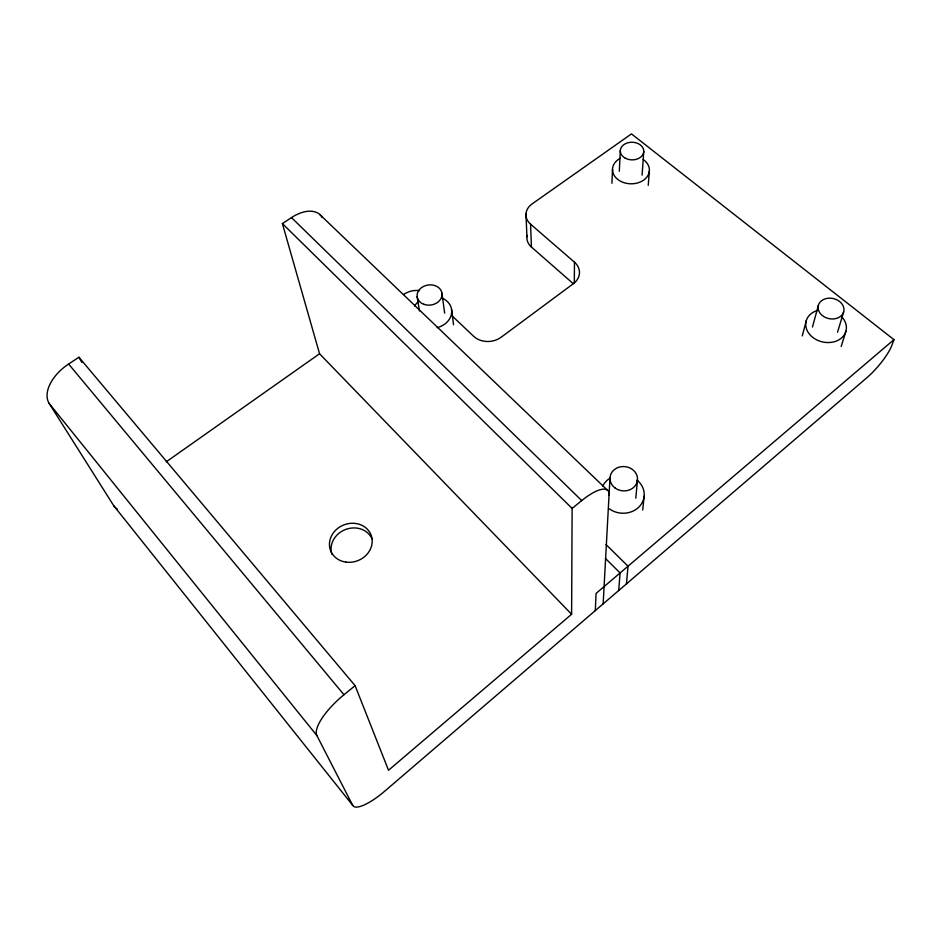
<?xml version="1.0" encoding="UTF-8"?>
<svg xmlns="http://www.w3.org/2000/svg" width="941" height="941" viewBox="0 0 941 941"><rect width="100%" height="100%" fill="white"/><g stroke="black" fill="none" stroke-linecap="round" stroke-linejoin="round"><path stroke-width="1.41" d="M573.222 283.664L531.43 247.048L530.571 224.181A18.432 14.35 -1.9 0 1 532.112 203.915L631.458 133.893L893.95 339.654L891.927 345.171A30.3 7.434 -49.2 0 1 866.685 377.882L384.728 791.169A36.593 10.21 -42 0 1 352.687 805.331L113.72 505.693L49.191 403.466A36.393 21.596 -35.5 0 1 68.622 364.026L78.938 357.239L355.098 685.66L388.515 770.256L571.61 614.261L572.128 508.434L282.382 223.57L291.475 217.594A33.041 19.585 -44.8 0 1 322.269 217.547M574.328 283.229L574.457 262.174L530.571 224.181M611.921 183.295L612.509 169.215M595.312 610.591L596.053 593.442L893.95 339.654M619.319 171.25L620.307 150.713M603.146 603.863L609.968 478.063M642.103 175.132L643.773 151.325M648.243 185.295L649.325 171.215M618.707 590.513L620.095 572.951L605.51 558.507M626.435 583.902L628.023 566.2L606.028 544.557M635.798 498.165L637.469 480.11M642.715 509.998L644.15 496.189M802.273 335.902L806.296 320.61M812.483 327.021L818.411 305.166M837.525 332.291L843.665 311.883A13.08 10.28 12.4 0 0 827.163 298.356A13.08 10.28 12.4 0 0 822.246 315.482A13.08 10.28 12.4 0 0 843.665 311.883M841.195 346.464L845.912 331.256M352.687 805.331L316.882 735.568A42.416 13.892 -41.5 0 1 343.971 694.74L355.098 685.66M572.128 508.434L581.726 500.588A38.158 12.327 -45.8 0 1 609.18 495.201M166.286 461.784L319.552 353.757L282.382 223.57M452.55 316.329L473.617 336.255A19.455 15.997 -5 0 0 501.153 337.231L573.316 283.735A19.008 15.232 -1 0 0 574.457 262.174M319.893 214.583L607.592 490.332M291.475 217.594L581.726 500.588M319.552 353.757L571.61 614.261M68.622 364.026L343.971 694.74M49.191 403.466L316.882 735.568M78.938 357.239L81.82 362.356M417.145 296.709L419.463 310.918M441.941 293.216L444.658 313.177M451.586 309.507L453.527 324.727M525.96 213.842L526.936 236.814M643.221 159.523A18.455 13.986 1.7 0 1 643.762 180.037A18.455 13.986 1.7 0 1 616.767 178.59A18.455 13.986 1.7 0 1 620.237 158.3M441.941 298.026A19.655 15.985 -8 0 1 451.562 313.588A19.655 15.985 -8 0 1 437.165 327.656M414.616 306.037A19.655 15.985 -8 0 1 418.757 301.296M637.033 480.075A21.619 19.173 6.3 0 1 639.139 506.799A21.619 19.173 6.3 0 1 609.192 508.752M602.64 486.321A21.619 19.173 6.3 0 1 610.156 478.075M841.525 316.623A20.526 16.279 12.8 0 1 837.713 340.466A20.526 16.279 12.8 0 1 808.331 332.632A20.526 16.279 12.8 0 1 817.905 310.33M531.43 247.048A18.02 14.186 -1.8 0 1 527.136 235.356M403.607 294.498A19.255 15.585 -8.8 0 1 419.545 290.569M117.178 508.846A31.994 16.55 -37.1 0 1 113.72 505.693M331.867 554.237A21.537 19.102 -21.3 0 1 345.512 529.512A21.537 19.102 -21.3 0 1 372.095 538.911M625.318 158.206A11.739 8.81 1.5 0 0 643.726 151.948A11.739 8.81 1.5 0 0 627.059 143.02A11.739 8.81 1.5 0 0 625.318 158.206M423.826 304.284A12.515 10.092 -8 0 0 442.023 293.933A12.515 10.092 -8 0 0 422.815 286.817A12.515 10.092 -8 0 0 423.826 304.284M615.038 487.944A13.797 12.151 5.9 0 0 637.351 480.969A13.797 12.151 5.9 0 0 618.837 467.242A13.797 12.151 5.9 0 0 615.038 487.944M345.747 562.083A21.69 19.196 -21.1 0 0 371.342 535.794A21.69 19.196 -21.1 0 0 335.372 530.489A21.69 19.196 -21.1 0 0 345.747 562.083"/></g></svg>
